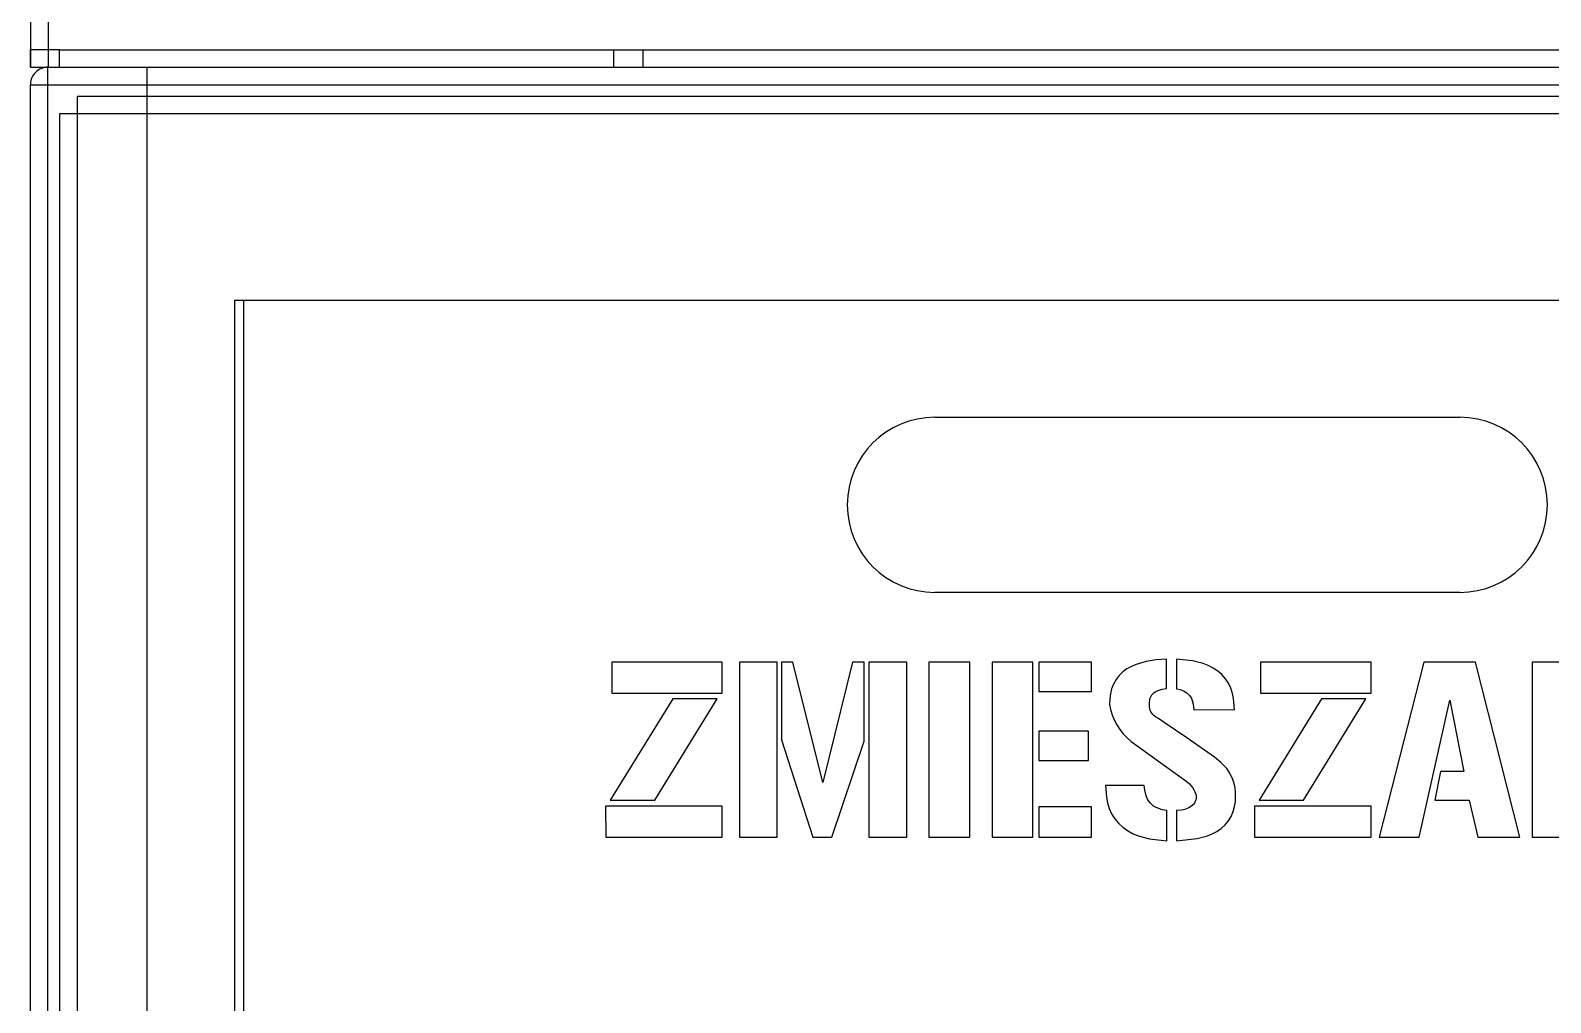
# Model space of a CAD drawing. Header units: millimetres. Extents: x 10366 to 13995, y 24552 to 29685.
# Drawn here: x 11686.1 to 11946.6, y 27862.4 to 28029 of the extents above; entities that cross this region are included whole.
import ezdxf

# ---------------------------------------------------------------- set-up
doc = ezdxf.new("R2010")
doc.units = ezdxf.units.MM
doc.header["$LTSCALE"] = 3
doc.layers.add('DomyÅ›lny', color=7, linetype='Continuous')

msp = doc.modelspace()

# ---------------------------------------------------------------- linework, layer by layer
at = {"layer": 'DomyÅ›lny'}
for p, q in [((11686.07, 28176), (11686.07, 28022.68)), ((11689.18, 28025.68), (11689.18, 28176)), ((11686.05, 28022.68), (11686.05, 28025.68)), ((11689.18, 28022.68), (11689.18, 28025.68)), ((11691.05, 28025.68), (12081.05, 28025.68)), ((11691.05, 28022.68), (11691.05, 28025.68)), ((11786.05, 28022.68), (11786.05, 28025.68)), ((11791.05, 28022.68), (11791.05, 28025.68)), ((11689.05, 27232.68), (11689.05, 28022.68)), ((11691.05, 28022.68), (12081.05, 28022.68)), ((11706.05, 28017.68), (11706.05, 28022.68)), ((11686.05, 27235.68), (11686.05, 28019.68)), ((11689.05, 28019.68), (11706.05, 28019.68)), ((11706.05, 28019.68), (12066.05, 28019.68)), ((12078.05, 28017.68), (11694.05, 28017.68)), ((11706.05, 27237.68), (11706.05, 28017.68)), ((11691.05, 28014.68), (11691.05, 27240.68)), ((11694.05, 28014.68), (11694.05, 27240.68)), ((12078.05, 28014.68), (11694.05, 28014.68)), ((12051.05, 27982.68), (11721.05, 27982.68)), ((11721.05, 27982.68), (11721.05, 27237.68)), ((11722.55, 27982.68), (11722.55, 27234.18)), ((11841.05, 27962.68), (11931.05, 27962.68)), ((11931.05, 27932.68), (11841.05, 27932.68)), ((11785.7, 27920.72), (11785.7, 27915.41)), ((11804.64, 27920.72), (11785.7, 27920.72)), ((11804.64, 27915.41), (11804.64, 27920.72)), ((11807.57, 27920.72), (11807.57, 27890.72)), ((11814.02, 27920.72), (11807.57, 27920.72)), ((11814.02, 27890.72), (11814.02, 27920.72)), ((11814.79, 27920.72), (11814.79, 27907.38)), ((11816.74, 27920.72), (11814.79, 27920.72)), ((11821.88, 27900.1), (11816.74, 27920.72)), ((11826.95, 27920.72), (11821.88, 27900.1)), ((11828.94, 27920.72), (11826.95, 27920.72)), ((11828.94, 27907.2), (11828.94, 27920.72)), ((11829.73, 27920.72), (11829.73, 27890.72)), ((11836.24, 27920.72), (11829.73, 27920.72)), ((11836.24, 27890.72), (11836.24, 27920.72)), ((11840.02, 27920.72), (11840.02, 27890.72)), ((11847.09, 27920.72), (11840.02, 27920.72)), ((11847.09, 27890.72), (11847.09, 27920.72)), ((11850.91, 27920.72), (11850.91, 27890.72)), ((11857.84, 27920.72), (11850.91, 27920.72)), ((11857.84, 27890.72), (11857.84, 27920.72)), ((11858.9, 27920.72), (11858.9, 27915.7)), ((11867.9, 27920.72), (11858.9, 27920.72)), ((11867.9, 27915.7), (11867.9, 27920.72)), ((11880.76, 27916.18), (11880.76, 27921.22)), ((11882.46, 27921.22), (11882.46, 27916.16)), ((11896.9, 27920.72), (11896.9, 27915.41)), ((11915.85, 27920.72), (11896.9, 27920.72)), ((11915.85, 27915.41), (11915.85, 27920.72)), ((11924.85, 27920.72), (11917.24, 27890.72)), ((11933.73, 27920.72), (11924.85, 27920.72)), ((11941.32, 27890.72), (11933.73, 27920.72)), ((11943.42, 27920.72), (11943.42, 27890.72)), ((11949.85, 27920.72), (11943.42, 27920.72)), ((11785.7, 27915.41), (11804.64, 27915.41)), ((11858.9, 27915.7), (11867.9, 27915.7)), ((11896.9, 27915.41), (11915.85, 27915.41)), ((11796.14, 27914.44), (11785.43, 27897.07)), ((11793.07, 27897.07), (11803.75, 27914.44)), ((11803.75, 27914.44), (11796.14, 27914.44)), ((11885.43, 27912.57), (11892.4, 27912.59)), ((11907.34, 27914.44), (11896.63, 27897.07)), ((11904.27, 27897.07), (11914.95, 27914.44)), ((11914.95, 27914.44), (11907.34, 27914.44)), ((11924.08, 27890.72), (11929.33, 27914.21)), ((11929.33, 27914.21), (11931.72, 27901.99)), ((11814.79, 27907.38), (11820.14, 27890.72)), ((11823.42, 27890.72), (11828.94, 27907.2)), ((11858.9, 27908.86), (11858.9, 27903.84)), ((11867.38, 27908.86), (11858.9, 27908.86)), ((11867.38, 27903.84), (11867.38, 27908.86)), ((11858.9, 27903.84), (11867.38, 27903.84)), ((11927.75, 27901.99), (11926.74, 27897.05)), ((11931.72, 27901.99), (11927.75, 27901.99)), ((11876.97, 27899.6), (11870.33, 27899.6)), ((11785.43, 27897.07), (11793.07, 27897.07)), ((11896.63, 27897.07), (11904.27, 27897.07)), ((11926.74, 27897.05), (11932.67, 27897.05)), ((11932.67, 27897.05), (11934.12, 27890.72)), ((11784.62, 27896.04), (11784.66, 27890.72)), ((11804.64, 27896.04), (11784.62, 27896.04)), ((11804.64, 27890.72), (11804.64, 27896.04)), ((11867.9, 27895.91), (11858.9, 27895.91)), ((11858.9, 27895.91), (11858.9, 27890.72)), ((11867.9, 27890.72), (11867.9, 27895.91)), ((11880.83, 27890.1), (11880.83, 27895.29)), ((11882.46, 27895.27), (11882.46, 27890.1)), ((11895.83, 27896.04), (11895.87, 27890.72)), ((11915.85, 27896.04), (11895.83, 27896.04)), ((11915.85, 27890.72), (11915.85, 27896.04)), ((11784.66, 27890.72), (11804.64, 27890.72)), ((11807.57, 27890.72), (11814.02, 27890.72)), ((11820.14, 27890.72), (11823.42, 27890.72)), ((11829.73, 27890.72), (11836.24, 27890.72)), ((11840.02, 27890.72), (11847.09, 27890.72)), ((11850.91, 27890.72), (11857.84, 27890.72)), ((11858.9, 27890.72), (11867.9, 27890.72)), ((11895.87, 27890.72), (11915.85, 27890.72)), ((11917.24, 27890.72), (11924.08, 27890.72)), ((11934.12, 27890.72), (11941.32, 27890.72)), ((11943.42, 27890.72), (11949.85, 27890.72))]:
    msp.add_line(p, q, dxfattribs=at)
for points in [[(11691.05, 28025.68, 0), (11686.05, 28025.68, 0)], [(11686.05, 28022.68, 0), (11686.05, 28022.68, 0), (11686.05, 28022.68, 0), (11686.05, 28022.68, 0), (11686.05, 28022.68, 0), (11686.05, 28022.68, 0), (11686.05, 28022.68, 0), (11686.05, 28022.68, 0), (11686.05, 28022.68, 0), (11686.05, 28022.68, 0), (11686.05, 28022.68, 0), (11686.06, 28022.68, 0), (11686.06, 28022.68, 0), (11686.06, 28022.68, 0), (11686.09, 28022.68, 0), (11686.2, 28022.68, 0), (11686.67, 28022.68, 0), (11691.05, 28022.68, 0)], [(11689.05, 28022.68, 0), (11688.68, 28022.66, 0), (11688.31, 28022.58, 0), (11687.97, 28022.48, 0), (11687.66, 28022.34, 0), (11687.38, 28022.17, 0), (11687.14, 28021.99, 0), (11686.92, 28021.79, 0), (11686.73, 28021.58, 0), (11686.57, 28021.36, 0), (11686.43, 28021.13, 0), (11686.31, 28020.9, 0), (11686.15, 28020.42, 0), (11686.08, 28020.06, 0), (11686.05, 28019.68, 0)], [(11686.05, 28019.68, 0), (11686.05, 28019.68, 0), (11686.05, 28019.68, 0), (11686.05, 28019.68, 0), (11686.05, 28019.68, 0), (11686.05, 28019.68, 0), (11686.05, 28019.68, 0), (11686.05, 28019.68, 0), (11686.05, 28019.68, 0), (11686.05, 28019.68, 0), (11686.05, 28019.68, 0), (11686.06, 28019.68, 0), (11686.06, 28019.68, 0), (11686.06, 28019.68, 0), (11686.08, 28019.68, 0), (11686.14, 28019.68, 0), (11686.42, 28019.68, 0), (11689.05, 28019.68, 0)], [(11694.05, 28017.68, 0), (11694.05, 28017.68, 0), (11694.05, 28017.68, 0), (11694.05, 28017.68, 0), (11694.05, 28017.68, 0), (11694.05, 28017.68, 0), (11694.05, 28017.68, 0), (11694.05, 28017.68, 0), (11694.05, 28017.68, 0), (11694.05, 28017.68, 0), (11694.05, 28017.68, 0), (11694.05, 28017.68, 0), (11694.05, 28017.68, 0), (11694.05, 28017.68, 0), (11694.05, 28017.66, 0), (11694.05, 28017.6, 0), (11694.05, 28017.31, 0), (11694.05, 28014.68, 0)], [(11694.05, 28014.68, 0), (11691.05, 28014.68, 0)], [(11880.76, 27921.22, 0), (11879, 27921.11, 0), (11877.26, 27920.83, 0), (11875.57, 27920.34, 0), (11874.76, 27919.99, 0), (11874, 27919.56, 0), (11873.29, 27919.04, 0), (11872.65, 27918.43, 0), (11872.12, 27917.73, 0), (11871.69, 27916.96, 0), (11871.37, 27916.14, 0), (11871.16, 27915.28, 0), (11871.05, 27914.41, 0), (11871.01, 27913.53, 0)], [(11892.4, 27912.59, 0), (11892.26, 27914.46, 0), (11892.07, 27915.37, 0), (11891.77, 27916.26, 0), (11891.37, 27917.1, 0), (11890.86, 27917.88, 0), (11890.25, 27918.58, 0), (11889.54, 27919.19, 0), (11888.76, 27919.71, 0), (11887.93, 27920.13, 0), (11887.06, 27920.47, 0), (11885.25, 27920.93, 0), (11882.46, 27921.22, 0)], [(11877.88, 27913.92, 0), (11877.9, 27914.17, 0), (11877.94, 27914.42, 0), (11878.02, 27914.67, 0), (11878.13, 27914.9, 0), (11878.26, 27915.11, 0), (11878.43, 27915.31, 0), (11878.62, 27915.48, 0), (11878.82, 27915.63, 0), (11879.05, 27915.75, 0), (11879.52, 27915.94, 0), (11880.01, 27916.07, 0), (11880.76, 27916.18, 0)], [(11882.46, 27916.16, 0), (11883.1, 27916.03, 0), (11883.41, 27915.93, 0), (11883.71, 27915.81, 0), (11883.99, 27915.65, 0), (11884.26, 27915.47, 0), (11884.5, 27915.25, 0), (11884.71, 27915.01, 0), (11884.9, 27914.75, 0), (11885.05, 27914.46, 0), (11885.17, 27914.16, 0), (11885.34, 27913.54, 0), (11885.43, 27912.57, 0)], [(11871.01, 27913.53, 0), (11871.19, 27912.6, 0), (11871.46, 27911.69, 0), (11871.8, 27910.81, 0), (11872.24, 27909.96, 0), (11872.75, 27909.17, 0), (11873.35, 27908.43, 0), (11874.01, 27907.75, 0), (11874.73, 27907.14, 0)], [(11892.61, 27897.76, 0), (11892.6, 27898.48, 0), (11892.52, 27899.2, 0), (11892.37, 27899.91, 0), (11892.15, 27900.59, 0), (11891.86, 27901.25, 0), (11891.51, 27901.88, 0), (11891.09, 27902.47, 0), (11890.11, 27903.54, 0), (11888.99, 27904.45, 0), (11884.26, 27907.76, 0), (11880.37, 27910.39, 0), (11879.39, 27911.04, 0), (11878.9, 27911.36, 0), (11878.67, 27911.54, 0), (11878.45, 27911.73, 0), (11878.26, 27911.96, 0), (11878.1, 27912.21, 0), (11877.98, 27912.47, 0), (11877.9, 27912.75, 0), (11877.85, 27913.04, 0), (11877.83, 27913.34, 0), (11877.84, 27913.63, 0), (11877.88, 27913.92, 0)], [(11874.73, 27907.14, 0), (11884.06, 27900.37, 0)], [(11870.33, 27899.6, 0), (11870.47, 27897.6, 0), (11870.67, 27896.61, 0), (11870.96, 27895.65, 0), (11871.37, 27894.74, 0), (11871.89, 27893.88, 0), (11872.53, 27893.1, 0), (11873.27, 27892.42, 0), (11874.08, 27891.84, 0), (11874.97, 27891.35, 0), (11875.9, 27890.97, 0), (11877.83, 27890.44, 0), (11880.83, 27890.1, 0)], [(11880.83, 27895.29, 0), (11880.03, 27895.42, 0), (11879.26, 27895.67, 0), (11878.89, 27895.84, 0), (11878.55, 27896.06, 0), (11878.24, 27896.31, 0), (11877.96, 27896.6, 0), (11877.71, 27896.92, 0), (11877.5, 27897.26, 0), (11877.34, 27897.63, 0), (11877.2, 27898.01, 0), (11877.03, 27898.8, 0), (11876.97, 27899.6, 0)], [(11884.06, 27900.37, 0), (11884.71, 27899.85, 0), (11884.99, 27899.54, 0), (11885.25, 27899.21, 0), (11885.46, 27898.86, 0), (11885.64, 27898.48, 0), (11885.77, 27898.08, 0), (11885.85, 27897.67, 0)], [(11882.46, 27890.1, 0), (11886.04, 27890.48, 0), (11887.78, 27890.95, 0), (11888.61, 27891.29, 0), (11889.41, 27891.7, 0), (11890.15, 27892.21, 0), (11890.82, 27892.81, 0), (11891.4, 27893.5, 0), (11891.86, 27894.27, 0), (11892.21, 27895.1, 0), (11892.44, 27895.97, 0), (11892.57, 27896.86, 0), (11892.61, 27897.76, 0)], [(11885.85, 27897.67, 0), (11885.83, 27897.39, 0), (11885.77, 27897.1, 0), (11885.68, 27896.83, 0), (11885.55, 27896.57, 0), (11885.38, 27896.34, 0), (11885.18, 27896.13, 0), (11884.95, 27895.95, 0), (11884.7, 27895.8, 0), (11884.44, 27895.68, 0), (11883.89, 27895.49, 0), (11883.33, 27895.37, 0), (11882.46, 27895.27, 0)]]:
    msp.add_polyline3d(points, dxfattribs=at)
for centre, start, end in [((11841.05, 27947.68), 90, 180), ((11931.05, 27947.68), 0, 90), ((11931.05, 27947.68), 0, 90), ((11841.05, 27947.68), 180, 270), ((11931.05, 27947.68), 270, 0)]:
    msp.add_arc(centre, 15, start, end, dxfattribs=at)

doc.saveas('drawing.dxf')
